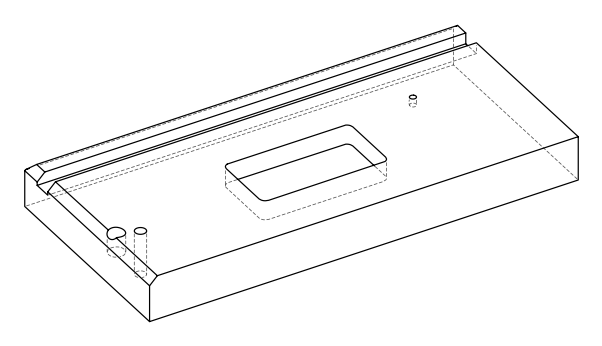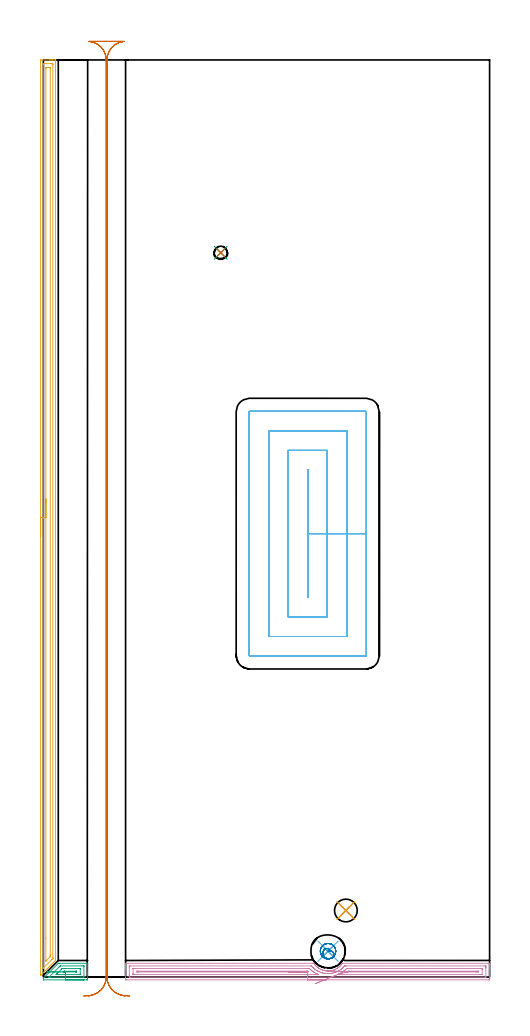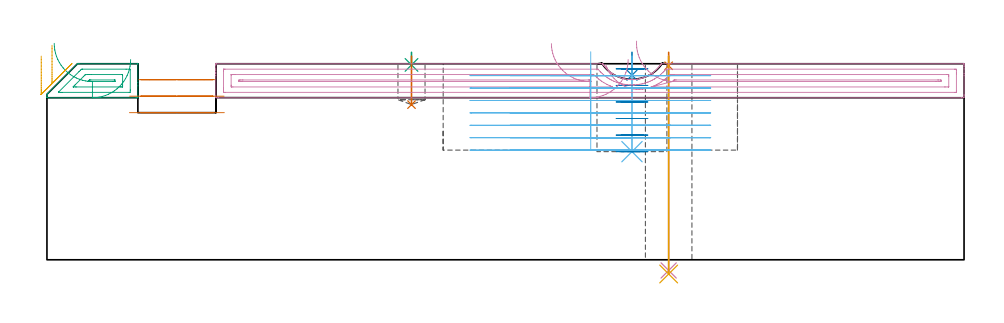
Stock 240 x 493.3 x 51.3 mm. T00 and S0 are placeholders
(PLAN: 13 operations, 8 tool changes, 43.3 min)
(1 SPOT_DRILL | STEP1HOLE | NXT0321_9005460120000 | 0.03 min | 1 mm3)
(2 SPOT_DRILL_1 | STEP1POCKET | NXT0321_9005460120000 | 0.05 min | 182 mm3)
(3 SPOT_DRILL_2 | STEP1POCKET_1 | NXT0321_9005460120000 | 0.03 min | 1 mm3)
(4 DRILL_THROUGH_HOLE_INTO_CENTER | STEP1HOLE | NXT0301_042 | 0.23 min | 2002 mm3)
(5 DRILL_TO_ENLARGE_THROUGH_HOLE | STEP1HOLE | NXT0301_093 | 0.23 min | 3966 mm3)
(6 DRILL_BLIND_HOLE_INTO_CENTER | STEP1POCKET | NXT0301_128 | 0.1 min | 2286 mm3)
(7 DRILL_BLIND_HOLE_INTO_CENTER_1 | STEP1POCKET_1 | NXT0301_042 | 0.05 min | 383 mm3)
(8 MILL_ROUGH_BLIND_HOLE_CONTOUR | STEP1POCKET | NXT0201_013 | Spiral | 1.1 min | 3573 mm3)
(9 AREA_MILL | FG_CHAMFER_SURFACE | UGT0205_001 | 0.81 min | 1160 mm3)
(10 AREA_MILL_1 | FG_CHAMFER_SURFACE_1 | UGT0205_001 | 6.39 min | 7892 mm3)
(11 AREA_MILL_2 | FG_CHAMFER_SURFACE_2 | UGT0205_001 | 11.95 min | 15585 mm3)
(12 MILL_RECTANGULAR_POCKET | POCKET_RECTANGULAR_STRAIGHT | UGT0201_132 | Follow Part, ap 3.5, ae 75% | 15.9 min | 252390 mm3)
(13 MILL_RECTANGULAR_SLOT | SLOT_RECTANGULAR | UGT0201_104 | Follow Part, ap 5, ae 75% | 6.46 min | 128388 mm3)
(TOOL NXT0321_9005460120000 | NC Spot Drill, 142deg, 12mm, Carbide, Uncoated | D12 PA142 FL30 Z2)
(TOOL NXT0301_042 | Carbide Drill 7.1mm [860.1-0710-057A1-MM 2214] | D7.1 PA140 FL85 Z2)
(TOOL NXT0301_093 | Carbide Drill 12.2mm [860.1-1220-037A1-MM 2214] | D12.2 PA140 FL60 Z2)
(TOOL NXT0301_128 | Carbide Drill 12mm [861.1-1200-036A1-GP GC34] | D12 PA150 FL37.4 Z2)
(TOOL NXT0201_013 | ENDMILL 10mm | D10 FL30 Z4)
(TOOL UGT0205_001 | Chamfer Mill 20 x 3 x 45 deg. | D20 FL50 Z2)
(TOOL UGT0201_132 | Carbide End Mill 14.0 | D14 FL30 Z4)
(TOOL UGT0201_104 | End Mill 20 mm | D20 FL22 Z2)
(OP 1 SPOT_DRILL)
G17 G21 G94 G90
T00 M6
G54
G17 G0 G90 X162.7 Y35.8 S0 M3
G43 Z61.3 H0
G94 G81 G98 Z50.771 F250. R54.3
G80
M5
M2
(OP 2 SPOT_DRILL_1)
G17 G21 G94 G90
T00 M6
G54
G17 G0 G90 X153.1 Y13.9 S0 M3
G43 Z61.3 H0
G94 G81 G98 Z48.3 F250. R54.3
G80
M5
M2
(OP 3 SPOT_DRILL_2)
G17 G21 G94 G90
T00 M6
G54
G17 G0 G90 X95.4 Y389.6 S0 M3
G43 Z61.3 H0
G94 G81 G98 Z50.994 F250. R54.3
G80
M5
M2
(OP 4 DRILL_THROUGH_HOLE_INTO_CENTER)
G17 G21 G94 G90
T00 M6
G54
G17 G0 G90 X162.7 Y35.8 S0 M3
G43 Z61.3 H1
G94 G73 G98 Z-2.792 F250. Q6.762 R53.3
G80
M5
M2
(OP 5 DRILL_TO_ENLARGE_THROUGH_HOLE)
G17 G21 G94 G90
T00 M6
G54
G17 G0 G90 X162.7 Y35.8 S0 M3
G43 Z61.3 H1
G94 G73 G98 Z-3.72 F250. Q11.004 R53.3
G80
M5
M2
(OP 6 DRILL_BLIND_HOLE_INTO_CENTER)
G17 G21 G94 G90
T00 M6
G54
G17 G0 G90 X153.1 Y13.9 S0 M3
G43 Z61.3 H1
G94 G81 G98 Z28.3 F250. R53.3
G80
M5
M2
(OP 7 DRILL_BLIND_HOLE_INTO_CENTER_1)
G17 G21 G94 G90
T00 M6
G54
G17 G0 G90 X95.4 Y389.6 S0 M3
G43 Z61.3 H1
G94 G81 G98 Z40.6 F250. R53.3
G80
M5
M2
(OP 8 MILL_ROUGH_BLIND_HOLE_CONTOUR)
G17 G21 G94 G90
T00 M6
G54
G17 G0 G90 X153.1 Y13.9 S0 M3
G43 Z61.3 H0
Z49.967
G94 G3 X153.428 Y15.101 R0.645 F250.
X151.314 Y14.956 R1.871
X150.884 Y11.094 R2.736
X155.099 Y10.263 R3.345
X156.737 Y15.899 R4.15
X155.099 Y10.263 R-4.15
X155.918 Y13.081 R2.075
X153.1 Y13.9 R2.075
G0 Z45.633
G3 X153.428 Y15.101 R0.645
X151.314 Y14.956 R1.871
X150.884 Y11.094 R2.736
X155.099 Y10.263 R3.345
X156.737 Y15.899 R4.15
X155.099 Y10.263 R-4.15
X155.918 Y13.081 R2.075
X153.1 Y13.9 R2.075
G0 Z41.3
G3 X153.428 Y15.101 R0.645
X151.314 Y14.956 R1.871
X150.884 Y11.094 R2.736
X155.099 Y10.263 R3.345
X156.737 Y15.899 R4.15
X155.099 Y10.263 R-4.15
X155.918 Y13.081 R2.075
X153.1 Y13.9 R2.075
G0 Z36.967
G3 X153.428 Y15.101 R0.645
X151.314 Y14.956 R1.871
X150.884 Y11.094 R2.736
X155.099 Y10.263 R3.345
X156.737 Y15.899 R4.15
X155.099 Y10.263 R-4.15
X155.918 Y13.081 R2.075
X153.1 Y13.9 R2.075
G0 Z32.633
G3 X153.428 Y15.101 R0.645
X151.314 Y14.956 R1.871
X150.884 Y11.094 R2.736
X155.099 Y10.263 R3.345
X156.737 Y15.899 R4.15
X155.099 Y10.263 R-4.15
X155.918 Y13.081 R2.075
X153.1 Y13.9 R2.075
G0 Z28.3
G3 X153.428 Y15.101 R0.645
X151.314 Y14.956 R1.871
X150.884 Y11.094 R2.736
X155.099 Y10.263 R3.345
X156.737 Y15.899 R4.15
X155.099 Y10.263 R-4.15
X155.918 Y13.081 R2.075
X153.1 Y13.9 R2.075
G0 Z61.3
M5
M2
(OP 9 AREA_MILL)
G17 G21 G94 G90
T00 M6
G54
G17 G0 G90 X21.9 Y-1.5 S1061 M3
G43 Z61.3 H0
Z52.4
G94 G1 X21.862 Z51.528 F250.
X21.748 Z50.663
X21.559 Z49.812
X21.297 Z48.98
X20.963 Z48.174
X20.56 Z47.4
X20.092 Z46.664
X19.56 Z45.972
X18.971 Z45.329
X18.328 Z44.74
X17.636 Z44.208
X16.9 Z43.74
X16.126 Z43.337
X15.32 Z43.003
X14.488 Z42.741
X13.637 Z42.552
X12.772 Z42.438
X11.9 Z42.4
X0.073
X0.006 Y-1.496 Z42.404
X0. Y-1.494 Z42.406
Y-1.024 Z42.875
Y-0.598 Z43.298
X0.152 Y-0.447 Z43.452
X0.421 Y-0.179 Z43.721
X7.969 Y7.368 Z51.268
X8.004 Y7.396 Z51.287
X8.376 Y7.4 Z51.3
X23.794
X23.796 Y7.398 Z51.298
X23.8 Y7.388 Z51.288
Y2.508 Z46.408
Y1.625 Z45.519
X23.799 Y-1.024 Z42.871
X23.797 Y-1.468 Z42.427
X23.793 Y-1.491 Z42.405
X23.354 Y-1.5 Z42.4
X11.9
Y-0.086 Z43.814
X3.915
X3.558 Y-0.085 Z43.815
X3.089 Y-0.081 Z43.819
X3.027 Y-0.079 Z43.821
X2.992 Y-0.068 Z43.832
X3.002 Y-0.054 Z43.846
X3.022 Y-0.03 Z43.87
X3.089 Y0.039 Z43.939
X8.376 Y5.326 Z49.226
X8.736 Y5.68 Z49.58
X8.916 Y5.854 Z49.754
X9.055 Y5.979 Z49.879
X9.257 Y5.984 Z49.884
X9.313 Y5.985 Z49.885
X20.711 Y5.986 Z49.886
X21.592 Y5.985 Z49.885
X21.649 Y5.984 Z49.884
X21.768 Y5.979 Z49.879
X21.79 Y5.94 Z49.84
X21.793 Y5.922 Z49.822
X21.799 Y5.834 Z49.734
Y0.534 Z44.434
X21.796 Y0.325 Z44.225
X21.788 Y-0.079 Z43.821
X21.592 Y-0.084 Z43.816
X21.536 Y-0.085 Z43.815
X11.9 Y-0.086 Z43.814
Y1.328 Z45.228
X7.791
X7.495 Y1.329 Z45.229
X6.908 Y1.33 Z45.23
X6.881 Y1.332 Z45.232
X6.867 Y1.334 Z45.234
X6.875 Y1.363 Z45.263
X7.128 Y1.625 Z45.525
X7.31 Y1.81 Z45.71
X7.495 Y1.996 Z45.896
X9.515 Y4.016 Z47.916
X9.774 Y4.275 Z48.175
X9.957 Y4.456 Z48.356
X10.021 Y4.515 Z48.415
X10.07 Y4.559 Z48.459
X10.138 Y4.564 Z48.464
X10.724 Y4.57 Z48.47
X11.019 Y4.571 Z48.471
X11.604
X19.534
X19.697 Y4.57 Z48.47
X19.744 Y4.568 Z48.468
X19.787 Y4.565 Z48.465
X19.792 Y4.485 Z48.385
X19.8 Y4.305 Z48.205
Y1.625 Z45.525
X19.797 Y1.412 Z45.312
X19.794 Y1.359 Z45.259
X19.791 Y1.338 Z45.238
X19.737 Y1.335 Z45.235
X19.541 Y1.331 Z45.231
X19.244 Y1.329 Z45.229
X11.9 Y1.328 Z45.228
Y2.743 Z46.643
X11.019 Y2.744 Z46.644
X10.781 Y2.747 Z46.647
X10.721 Y2.749 Z46.649
X10.744 Y2.784 Z46.684
X10.8 Y2.844 Z46.744
X11.019 Y3.068 Z46.968
X11.085 Y3.128 Z47.028
X11.108 Y3.148 Z47.048
X11.132 Y3.15 Z47.05
X11.255 Y3.155 Z47.055
X11.486 Y3.157 Z47.057
X17.618
X17.716 Y3.156 Z47.056
X17.765 Y3.153 Z47.053
X17.784 Y3.151 Z47.051
X17.79 Y3.142 Z47.042
X17.795 Y2.781 Z46.681
X17.791 Y2.755 Z46.655
X17.777 Y2.749 Z46.649
X17.726 Y2.747 Z46.647
X17.618 Y2.744 Z46.644
X17.403 Y2.743 Z46.643
X17.186
X11.9
X11.028 Z46.681
X10.164 Z46.795
X9.312 Z46.983
X8.48 Z47.246
X7.674 Z47.58
X6.9 Z47.982
X6.164 Z48.451
X5.472 Z48.982
X4.829 Z49.572
X4.24 Z50.215
X3.709 Z50.907
X3.24 Z51.643
X2.837 Z52.416
X2.503 Z53.222
X2.241 Z54.054
X2.052 Z54.906
X1.938 Z55.771
X1.9 Z56.643
G0 Z61.3
M5
M2
(OP 10 AREA_MILL_1)
G17 G21 G94 G90
T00 M6
G54
G17 G0 G90 X152.1 Y-1.5 S1061 M3
G43 Z61.3 H0
Z52.4
G94 G1 X152.062 Z51.528 F250.
X151.948 Z50.663
X151.759 Z49.812
X151.497 Z48.98
X151.163 Z48.174
X150.76 Z47.4
X150.292 Z46.664
X149.76 Z45.972
X149.171 Z45.329
X148.528 Z44.74
X147.836 Z44.208
X147.1 Z43.74
X146.326 Z43.337
X145.52 Z43.003
X144.688 Z42.741
X143.836 Z42.552
X142.972 Z42.438
X142.1 Z42.4
X44.807
X44.332 Y-1.495 Z42.403
X44.209 Y-1.492 Z42.406
X44.2 Y-1.024 Z42.873
Y4.275 Z48.169
Y4.839 Z48.736
Y5.158 Z49.054
Y5.722 Z49.618
Y6.041 Z49.936
Y7.057 Z50.956
X44.207 Y7.388 Z51.279
X44.209 Y7.397 Z51.288
X44.361 Y7.4 Z51.3
X144.778
X145.439 Y7.396 Z51.288
X145.458 Y7.368 Z51.268
X145.46 Y7.366 Z51.265
X145.489 Y7.325 Z51.225
X145.667 Y7.068 Z50.967
X145.78 Y6.924 Z50.82
X145.995 Y6.645 Z50.544
X146.134 Y6.483 Z50.379
X146.27 Y6.322 Z50.22
X146.45 Y6.125 Z50.025
X146.559 Y6.007 Z49.906
X146.804 Y5.767 Z49.666
X147.122 Y5.482 Z49.382
X147.158 Y5.452 Z49.352
X147.451 Y5.209 Z49.108
X147.521 Y5.158 Z49.054
X147.645 Y5.064 Z48.964
X147.753 Y4.984 Z48.883
X147.881 Y4.89 Z48.787
X148.109 Y4.737 Z48.634
X148.348 Y4.586 Z48.485
X148.794 Y4.338 Z48.234
X149.234 Y4.112 Z48.011
X149.338 Y4.063 Z47.963
X149.45 Y4.012 Z47.91
X149.687 Y3.918 Z47.813
X149.786 Y3.877 Z47.774
X150.133 Y3.752 Z47.646
X150.57 Y3.613 Z47.513
X151.018 Y3.496 Z47.395
X151.472 Y3.404 Z47.301
X151.91 Y3.335 Z47.234
X152.063 Y3.318 Z47.217
X152.355 Y3.288 Z47.186
X152.801 Y3.266 Z47.155
X152.811
X153.071 Y3.261 Z47.156
X153.192 Y3.26 Z47.154
X153.247 Z47.155
X153.26
X153.285 Y3.261 Z47.156
X153.35 Y3.264 Z47.158
X153.603 Y3.273 Z47.171
X153.693 Y3.277 Z47.175
X153.704 Y3.278 Z47.176
X154.14 Y3.318 Z47.216
X154.585 Y3.38 Z47.278
X154.647 Y3.392 Z47.29
X155.032 Y3.465 Z47.363
X155.477 Y3.573 Z47.47
X155.924 Y3.706 Z47.603
X156.382 Y3.866 Z47.762
X156.504 Y3.914 Z47.813
X156.669 Y3.98 Z47.879
X156.747 Y4.012 Z47.91
X156.828 Y4.052 Z47.948
X157.274 Y4.266 Z48.166
X157.71 Y4.508 Z48.405
X158.152 Y4.776 Z48.674
X158.321 Y4.889 Z48.788
X158.687 Y5.163 Z49.062
X158.993 Y5.409 Z49.308
X159.044 Y5.45 Z49.349
X159.39 Y5.767 Z49.665
X159.506 Y5.887 Z49.782
X159.65 Y6.032 Z49.932
X159.936 Y6.325 Z50.223
X160.068 Y6.483 Z50.379
X160.206 Y6.645 Z50.543
X160.398 Y6.896 Z50.796
X160.504 Y7.034 Z50.934
X160.738 Y7.366 Z51.264
X160.757 Y7.387 Z51.285
X160.768 Y7.394 Z51.291
X160.844 Y7.4 Z51.3
X239.839
X239.991 Y7.397 Z51.288
X239.993 Y7.388 Z51.279
X240. Y7.056 Z50.956
Y6.679 Z50.578
Y6.041 Z49.936
Y4.839 Z48.736
Y4.275 Z48.169
Y-0.742 Z43.155
X239.997 Y-1.024 Z42.873
X239.991 Y-1.492 Z42.406
X239.868 Y-1.495 Z42.403
X239.393 Y-1.5 Z42.4
X142.1
Y-0.086 Z43.814
X46.593 Y-0.085 Z43.815
X46.536
X46.212 Y-0.079 Z43.821
X46.208 Y0.025 Z43.925
X46.202 Y0.246 Z44.146
X46.2 Y0.742 Z44.642
Y1.13 Z45.03
X46.202 Y5.545 Z49.445
X46.209 Y5.934 Z49.834
X46.21 Y5.98 Z49.88
X46.228 Y5.981 Z49.881
X46.279 Y5.984 Z49.884
X46.384 Y5.985 Z49.885
X46.593 Y5.986 Z49.886
X143.942 Y5.985 Z49.885
X144.15 Y5.981 Z49.881
X144.198 Y5.979 Z49.879
X144.244 Y5.946 Z49.846
X144.778 Y5.355 Z49.255
X144.97 Y5.158 Z49.058
X145.329 Y4.817 Z48.717
X145.67 Y4.517 Z48.417
X145.962 Y4.275 Z48.175
X146.563 Y3.833 Z47.733
X146.831 Y3.656 Z47.556
X147.268 Y3.392 Z47.292
X147.456 Y3.285 Z47.185
X147.693 Y3.156 Z47.056
X148.348 Y2.839 Z46.739
X149.175 Y2.508 Z46.408
X149.241 Y2.484 Z46.384
X149.278 Y2.472 Z46.372
X149.79 Y2.319 Z46.219
X150.133 Y2.227 Z46.127
X150.511 Y2.134 Z46.034
X151.026 Y2.031 Z45.931
X151.597 Y1.943 Z45.843
X151.768 Y1.923 Z45.823
X151.919 Y1.909 Z45.809
X152.572 Y1.862 Z45.762
X152.811 Y1.853 Z45.753
X153.474
X153.554 Y1.854 Z45.754
X153.577
X153.6 Y1.856 Z45.756
X153.704 Y1.864 Z45.764
X154.305 Y1.913 Z45.813
X154.596 Y1.946 Z45.846
X155.092 Y2.018 Z45.918
X155.489 Y2.094 Z45.994
X155.831 Y2.17 Z46.07
X156.382 Y2.314 Z46.214
X156.533 Y2.359 Z46.259
X157.011 Y2.508 Z46.408
X157.235 Y2.586 Z46.486
X157.274 Y2.601 Z46.501
X157.838 Y2.834 Z46.734
X158.167 Y2.991 Z46.891
X158.437 Y3.124 Z47.024
X158.932 Y3.392 Z47.292
X159.059 Y3.467 Z47.367
X159.559 Y3.78 Z47.68
X159.952 Y4.055 Z47.955
X160.078 Y4.15 Z48.05
X160.238 Y4.275 Z48.175
X160.57 Y4.546 Z48.446
X160.844 Y4.796 Z48.696
X161.214 Y5.158 Z49.058
X161.471 Y5.421 Z49.321
X161.737 Y5.705 Z49.605
X161.894 Y5.886 Z49.786
X161.94 Y5.938 Z49.838
X161.968 Y5.967 Z49.867
X161.982 Y5.979 Z49.879
X162.003 Y5.98 Z49.88
X162.211 Y5.983 Z49.883
X162.63 Y5.986 Z49.886
X162.686
X237.607 Y5.985 Z49.885
X237.664
X237.988 Y5.979 Z49.879
X237.992 Y5.875 Z49.775
X237.998 Y5.654 Z49.554
X238. Y5.158 Z49.058
Y4.77 Z48.67
X237.999 Y0.355 Z44.255
X237.991 Y-0.034 Z43.866
X237.99 Y-0.08 Z43.82
X237.972 Y-0.081 Z43.819
X237.921 Y-0.084 Z43.816
X237.817 Y-0.085 Z43.815
X237.607 Y-0.086 Z43.814
X142.1
Y1.328 Z45.228
X48.677 Y1.329 Z45.229
X48.378 Y1.332 Z45.232
X48.279 Y1.335 Z45.235
X48.21 Y1.339 Z45.239
X48.206 Y1.449 Z45.349
X48.202 Y1.625 Z45.525
X48.2 Y1.801 Z45.701
X48.201 Y4.45 Z48.35
X48.205 Y4.509 Z48.409
X48.21 Y4.554 Z48.454
X48.216 Y4.565 Z48.465
X48.229 Y4.566 Z48.466
X48.378 Y4.569 Z48.469
X48.971 Y4.571 Z48.471
X49.27 Y4.572 Z48.472
X142.1 Y4.571 Z48.471
X142.695 Y4.57 Z48.47
X142.993 Y4.566 Z48.466
X143.088 Y4.565 Z48.465
X143.885 Y3.83 Z47.73
X144.399 Y3.392 Z47.292
X144.778 Y3.104 Z47.004
X145.125 Y2.85 Z46.75
X145.64 Y2.508 Z46.408
X145.67 Y2.489 Z46.389
X145.719 Y2.46 Z46.36
X146.563 Y1.996 Z45.896
X147.318 Y1.625 Z45.525
X147.456 Y1.566 Z45.466
X147.558 Y1.524 Z45.424
X147.744 Y1.451 Z45.351
X147.82 Y1.421 Z45.321
X147.949 Y1.368 Z45.268
X148.018 Y1.337 Z45.237
X148.02 Y1.334 Z45.234
X148.016 Y1.333 Z45.233
X147.935 Y1.33 Z45.23
X147.755 Y1.329 Z45.229
X147.605 Y1.328 Z45.228
X142.1
X142.089 Y2.745 Z46.645
X141.863 Y2.743 Z46.643
X141.627
X51.056
X50.817 Y2.744 Z46.644
X50.4 Y2.75 Z46.65
X50.21 Y2.754 Z46.654
X50.209 Y2.95 Z46.85
X50.21 Y3.146 Z47.046
X50.405 Y3.152 Z47.052
X50.637 Y3.155 Z47.055
X51.056 Y3.157 Z47.057
X51.292
X141.673
X141.887 Y3.156 Z47.056
X141.993 Y3.153 Z47.053
X142.044 Y3.15 Z47.05
X142.1 Y3.135 Z47.035
X142.492 Y2.75 Z46.65
X142.1 Y2.745 Z46.645
X142.089
X141.217 Y2.738 Z46.676
X140.351 Y2.731 Z46.783
X139.498 Y2.725 Z46.965
X138.664 Y2.718 Z47.221
X137.855 Y2.712 Z47.549
X137.078 Y2.705 Z47.945
X136.339 Y2.7 Z48.408
X135.643 Y2.694 Z48.934
X134.995 Y2.689 Z49.518
X134.401 Y2.684 Z50.156
X133.864 Y2.68 Z50.844
X133.389 Y2.676 Z51.576
X132.981 Y2.673 Z52.347
X132.64 Y2.67 Z53.15
X132.371 Y2.668 Z53.98
X132.176 Y2.667 Z54.83
X132.055 Y2.666 Z55.694
X132.01 Y2.665 Z56.566
G0 X146.233 Y-3.548 Z51.044
G1 X146.552 Y-3.417 Z50.243
X146.934 Y-3.261 Z49.474
X147.376 Y-3.08 Z48.744
X147.876 Y-2.876 Z48.059
X148.429 Y-2.65 Z47.423
X149.031 Y-2.404 Z46.842
X149.678 Y-2.139 Z46.32
X150.365 Y-1.859 Z45.861
X151.085 Y-1.564 Z45.468
X151.835 Y-1.257 Z45.144
X152.609 Y-0.941 Z44.892
X153.399 Y-0.618 Z44.714
X154.201 Y-0.29 Z44.612
X155.008 Y0.04 Z44.585
X155.814 Y0.369 Z44.634
X156.613 Y0.696 Z44.759
X157.4 Y1.018 Z44.958
X158.167 Y1.331 Z45.231
X158.377 Y1.417 Z45.317
X158.888 Y1.625 Z45.525
X159.005 Y1.678 Z45.578
X159.059 Y1.704 Z45.604
X159.6 Y1.973 Z45.873
X159.952 Y2.162 Z46.062
X160.175 Y2.288 Z46.188
X160.551 Y2.508 Z46.408
X160.731 Y2.62 Z46.52
X160.844 Y2.694 Z46.594
X161.471 Y3.128 Z47.028
X161.737 Y3.333 Z47.233
X161.77 Y3.359 Z47.259
X161.809 Y3.392 Z47.292
X162.248 Y3.769 Z47.669
X162.63 Y4.119 Z48.019
X163.035 Y4.516 Z48.416
X163.074 Y4.552 Z48.452
X163.091 Y4.564 Z48.464
X163.123 Y4.567 Z48.467
X163.224 Y4.57 Z48.47
X163.522 Y4.571 Z48.471
X164.115
X235.523
X235.822 Y4.568 Z48.468
X235.921 Y4.565 Z48.465
X235.99 Y4.561 Z48.461
X235.994 Y4.45 Z48.35
X235.998 Y4.275 Z48.175
X236. Y4.099 Z47.999
X235.999 Y1.45 Z45.35
X235.995 Y1.391 Z45.291
X235.99 Y1.346 Z45.246
X235.984 Y1.335 Z45.235
X235.971 Y1.333 Z45.233
X235.822 Y1.331 Z45.231
X235.229 Y1.329 Z45.229
X234.93 Y1.328 Z45.228
X158.466 Y1.329 Z45.229
X158.17 Y1.33 Z45.23
X158.167
Y1.331 Z45.231
X163.676 Y2.749 Z46.649
X163.695 Y2.768 Z46.668
X163.837 Y2.9 Z46.8
X163.932 Y2.986 Z46.886
X164.078 Y3.116 Z47.016
X164.112 Y3.146 Z47.046
X164.206 Y3.15 Z47.05
X164.415 Y3.154 Z47.054
X164.652 Y3.157 Z47.057
X233.144
X233.383 Y3.156 Z47.056
X233.8 Y3.15 Z47.05
X233.99 Y3.146 Z47.046
X233.991 Y2.95 Z46.85
X233.99 Y2.754 Z46.654
X233.794 Y2.749 Z46.649
X233.381 Y2.744 Z46.644
X232.671 Y2.743 Z46.643
X163.872
X163.79 Y2.744 Z46.644
X163.715 Y2.747 Z46.647
X163.676 Y2.749 Z46.649
X162.81 Y2.801 Z46.739
X161.955 Y2.852 Z46.904
X161.118 Y2.902 Z47.143
X160.304 Y2.95 Z47.454
X159.521 Y2.997 Z47.836
X158.774 Y3.042 Z48.284
X158.068 Y3.084 Z48.795
X157.41 Y3.123 Z49.366
X156.804 Y3.159 Z49.993
X156.255 Y3.192 Z50.67
X155.767 Y3.221 Z51.393
X155.343 Y3.246 Z52.155
X154.988 Y3.267 Z52.951
X154.703 Y3.284 Z53.776
X154.491 Y3.297 Z54.622
X154.353 Y3.305 Z55.483
X154.291 Y3.309 Z56.353
X154.305 Y3.308 Z57.226
G0 Z61.3
M5
M2
(OP 11 AREA_MILL_2)
G17 G21 G94 G90
T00 M6
G54
G17 G0 G90 X-1.5 Y237.1 S1061 M3
G43 Z61.3 H0
Z53.3
G94 G1 Y237.138 Z52.428 F250.
Y237.252 Z51.563
Y237.441 Z50.712
Y237.703 Z49.88
Y238.037 Z49.074
Y238.44 Z48.3
Y238.908 Z47.564
Y239.439 Z46.872
Y240.029 Z46.229
Y240.672 Z45.64
Y241.364 Z45.108
Y242.1 Z44.64
Y242.874 Z44.237
Y243.68 Z43.903
Y244.512 Z43.641
Y245.363 Z43.452
Y246.228 Z43.338
Y247.1 Z43.3
Y492.268
X-1.499 Y492.686 Z43.301
X-1.495 Y493.156 Z43.303
X-1.492 Y493.291 Z43.306
X-1.031 Y493.3 Z43.766
X3.383 Z48.177
X3.935 Z48.732
X4.265 Z49.062
X4.818 Z49.614
X5.148 Z49.943
X6.149 Z50.948
X6.49 Y493.293 Z51.281
X6.497 Y493.292 Z51.288
X6.5 Y493.133 Z51.3
Y9.541
X6.504 Y8.9 Z51.293
X6.474 Y8.874 Z51.273
X5.366 Y7.765 Z50.164
X4.026 Y6.425 Z48.825
X3.58 Y5.979 Z48.378
X3.133 Y5.532 Z47.932
X2.687 Y5.086 Z47.485
X2.14 Y4.54 Z46.939
X1.912 Y4.31 Z46.708
X1.794 Y4.193 Z46.591
X1.277 Y3.677 Z46.077
X1.029 Y3.427 Z45.825
X0.901 Y3.3 Z45.698
X0.415 Y2.815 Z45.214
X0.146 Y2.544 Z44.942
X-0.44 Y1.96 Z44.36
X-0.737 Y1.661 Z44.059
X-1.333 Y1.067 Z43.466
X-1.472 Y0.935 Z43.326
X-1.497 Y0.915 Z43.302
X-1.5 Y1.053 Z43.3
Y1.067
Y247.1
X-0.086 Z44.714
X-0.085 Y491.108 Z44.715
X-0.084 Y491.211 Z44.716
X-0.081 Y491.262 Z44.719
X-0.08 Y491.281 Z44.72
X-0.055 Y491.29 Z44.745
X0.342 Y491.298 Z45.142
X0.735 Y491.299 Z45.535
X1.222 Y491.3 Z46.022
X3.87 Z48.67
X4.265 Y491.299 Z49.065
X4.756 Y491.297 Z49.556
X4.977 Y491.29 Z49.777
X5.079 Y491.279 Z49.879
X5.085 Y490.965 Z49.885
Y490.9
Y10.508
Y10.444
X5.079 Y10.03 Z49.879
X5.073 Y9.934 Z49.873
X5.018 Y9.875 Z49.818
X4.924 Y9.777 Z49.724
X4.701 Y9.551 Z49.501
X4.482 Y9.332 Z49.282
X-0.047 Y4.803 Z44.753
X-0.062 Y4.79 Z44.738
X-0.077 Y4.78 Z44.723
X-0.079 Z44.721
X-0.081 Y4.797 Z44.719
X-0.085 Y5.022 Z44.715
X-0.086 Y5.086 Z44.714
Y247.1
X1.328 Z46.128
X1.329 Y488.513 Z46.129
X1.331 Y489.114 Z46.131
X1.334 Y489.259 Z46.134
X1.335 Y489.287 Z46.135
X1.373 Y489.292 Z46.173
X1.436 Y489.298 Z46.236
X2.5 Y489.3 Z47.3
X3.2 Y489.299 Z48.
X3.383 Y489.296 Z48.183
X3.566 Y489.29 Z48.366
X3.665 Y489.28 Z48.465
X3.667 Y489.211 Z48.467
X3.669 Y489.114 Z48.469
X3.671 Y488.822 Z48.471
Y11.939
X3.668 Y11.337 Z48.468
X3.665 Y11.051 Z48.465
X3.655 Y10.966 Z48.455
X3.596 Y10.904 Z48.396
X3.383 Y10.683 Z48.183
X1.617 Y8.916 Z46.417
X1.489 Y8.788 Z46.289
X1.358 Y8.658 Z46.158
X1.346 Y8.651 Z46.146
X1.338 Y8.648 Z46.138
X1.335 Y8.658 Z46.135
X1.332 Y8.681 Z46.132
X1.329 Y8.949 Z46.129
X1.328 Y20.965 Z46.128
Y247.1
Y247.971 Z46.166
Y248.836 Z46.28
Y249.688 Z46.469
Y250.52 Z46.732
Y251.326 Z47.065
Y252.1 Z47.468
Y252.836 Z47.937
Y253.528 Z48.468
Y254.171 Z49.057
Y254.76 Z49.701
Y255.291 Z50.393
Y255.76 Z51.128
Y256.163 Z51.902
Y256.497 Z52.708
Y256.759 Z53.54
Y256.948 Z54.392
Y257.062 Z55.257
Y257.1 Z56.128
G0 Z61.3
M5
M2
(OP 12 MILL_RECTANGULAR_POCKET)
G17 G21 G94 G90
T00 M6
G54
G17 G0 G90 X142.305 Y215.179 S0 M3
G43 Z61.442 H0
Z54.441
G94 G1 Y238.5 Z48.193 F250.
Y272.905 F500.
X142.095
Y204.095
X142.305
Y238.5
X152.7
Y283.3
X131.7
Y193.7
X152.7
Y238.5
X163.2
Y293.8
X121.2
Y183.2
X163.2
Y238.5
X173.7
Y304.
G3 X173.4 Y304.3 R0.3
G1 X111.
G3 X110.7 Y304. R0.3
G1 Y173.
G3 X111. Y172.7 R0.3
G1 X173.4
G3 X173.7 Y173. R0.3
G1 Y238.5
Y239.5
G0 X142.305 Y215.179 Z51.193
G1 Y238.5 Z44.944 F250.
Y272.905 F500.
X142.095
Y204.095
X142.305
Y238.5
X152.7
Y283.3
X131.7
Y193.7
X152.7
Y238.5
X163.2
Y293.8
X121.2
Y183.2
X163.2
Y238.5
X173.7
Y304.
G3 X173.4 Y304.3 R0.3
G1 X111.
G3 X110.7 Y304. R0.3
G1 Y173.
G3 X111. Y172.7 R0.3
G1 X173.4
G3 X173.7 Y173. R0.3
G1 Y238.5
Y239.5
G0 X142.305 Y215.179 Z47.944
G1 Y238.5 Z41.695 F250.
Y272.905 F500.
X142.095
Y204.095
X142.305
Y238.5
X152.7
Y283.3
X131.7
Y193.7
X152.7
Y238.5
X163.2
Y293.8
X121.2
Y183.2
X163.2
Y238.5
X173.7
Y304.
G3 X173.4 Y304.3 R0.3
G1 X111.
G3 X110.7 Y304. R0.3
G1 Y173.
G3 X111. Y172.7 R0.3
G1 X173.4
G3 X173.7 Y173. R0.3
G1 Y238.5
Y239.5
G0 X142.305 Y215.179 Z44.695
G1 Y238.5 Z38.446 F250.
Y272.905 F500.
X142.095
Y204.095
X142.305
Y238.5
X152.7
Y283.3
X131.7
Y193.7
X152.7
Y238.5
X163.2
Y293.8
X121.2
Y183.2
X163.2
Y238.5
X173.7
Y304.
G3 X173.4 Y304.3 R0.3
G1 X111.
G3 X110.7 Y304. R0.3
G1 Y173.
G3 X111. Y172.7 R0.3
G1 X173.4
G3 X173.7 Y173. R0.3
G1 Y238.5
Y239.5
G0 X142.305 Y215.179 Z41.446
G1 Y238.5 Z35.198 F250.
Y272.905 F500.
X142.095
Y204.095
X142.305
Y238.5
X152.7
Y283.3
X131.7
Y193.7
X152.7
Y238.5
X163.2
Y293.8
X121.2
Y183.2
X163.2
Y238.5
X173.7
Y304.
G3 X173.4 Y304.3 R0.3
G1 X111.
G3 X110.7 Y304. R0.3
G1 Y173.
G3 X111. Y172.7 R0.3
G1 X173.4
G3 X173.7 Y173. R0.3
G1 Y238.5
Y239.5
G0 X142.305 Y215.179 Z38.198
G1 Y238.5 Z31.949 F250.
Y272.905 F500.
X142.095
Y204.095
X142.305
Y238.5
X152.7
Y283.3
X131.7
Y193.7
X152.7
Y238.5
X163.2
Y293.8
X121.2
Y183.2
X163.2
Y238.5
X173.7
Y304.
G3 X173.4 Y304.3 R0.3
G1 X111.
G3 X110.7 Y304. R0.3
G1 Y173.
G3 X111. Y172.7 R0.3
G1 X173.4
G3 X173.7 Y173. R0.3
G1 Y238.5
Y239.5
G0 X142.305 Y215.179 Z34.949
G1 Y238.5 Z28.7 F250.
Y272.905 F500.
X142.095
Y204.095
X142.305
Y238.5
X152.7
Y283.3
X131.7
Y193.7
X152.7
Y238.5
X163.2
Y293.8
X121.2
Y183.2
X163.2
Y238.5
X173.7
Y304.
G3 X173.4 Y304.3 R0.3
G1 X111.
G3 X110.7 Y304. R0.3
G1 Y173.
G3 X111. Y172.7 R0.3
G1 X173.4
G3 X173.7 Y173. R0.3
G1 Y238.5
Y239.5
G0 Z61.442
M5
M2
(OP 13 MILL_RECTANGULAR_SLOT)
G17 G21 G94 G90
T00 M6
G54
G17 G0 G90 X43.959 Y-10.438 S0 M3
G43 Z61.442 H0
Z47.128
G94 G1 X41.106 Y-9.509 F250.
G2 X34.2 Y0. R10. F500.
G1 Y493.3
G2 X43.426 Y503.27 R10.
G1 Y503.3
X24.574
Y503.27
G2 X33.8 Y493.3 R10.
G1 Y0.
G2 X26.896 Y-9.509 R10.
G1 X24.043 Y-10.437 F250.
G0 X46.351 Y-10.216 Z42.814
G1 X43.361 Y-9.965
G2 X34.2 Y0. R10. F500.
G1 Y493.3
G2 X43.426 Y503.27 R10.
G1 Y503.3
X24.574
Y503.27
G2 X33.8 Y493.3 R10.
G1 Y0.
G2 X24.638 Y-9.965 R10.
G1 X21.649 Y-10.216 F250.
G0 X46.417 Y-10.202 Z38.5
G1 X43.426 Y-9.97
G2 X34.2 Y0. R10. F500.
G1 Y493.3
G2 X43.426 Y503.27 R10.
G1 Y503.3
X24.574
Y503.27
G2 X33.8 Y493.3 R10.
G1 Y0.
G2 X24.574 Y-9.97 R10.
G1 X21.583 Y-10.202 F250.
G0 Z61.442
M5
M2
